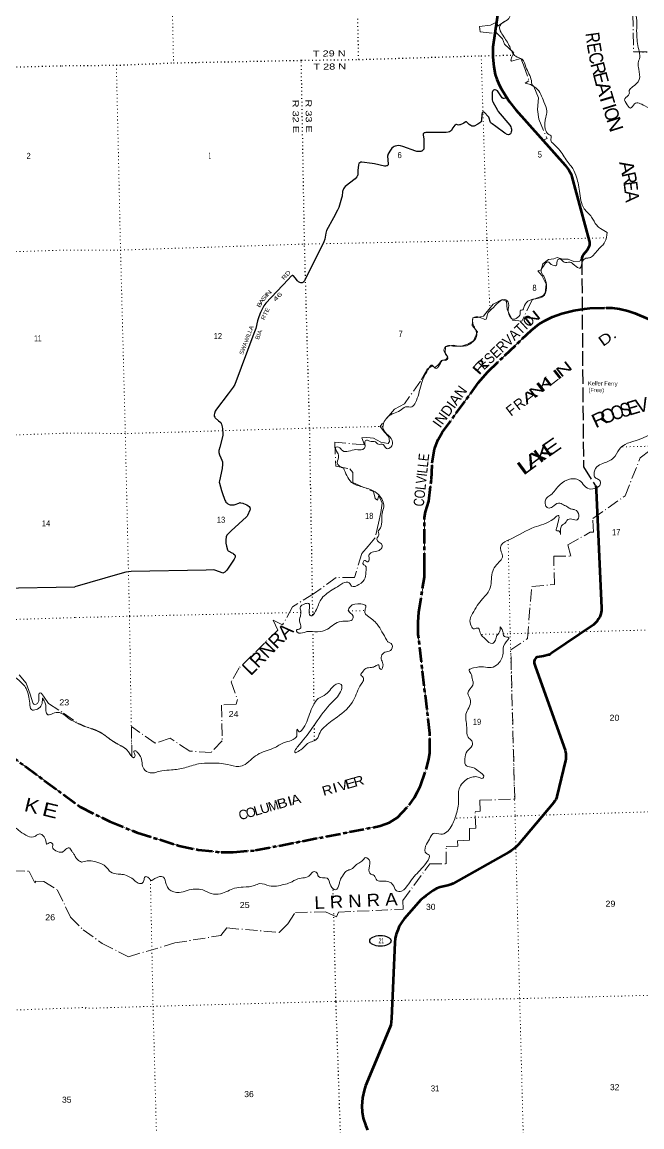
# Model space of a CAD drawing. Header units: feet. Extents: x 493183 to 745759, y 5472 to 195788.
# Drawn here: x 554002 to 571930, y 146274 to 178219 of the extents above; entities that cross this region are included whole.
import ezdxf
from ezdxf.enums import TextEntityAlignment as Align

# ---------------------------------------------------------------- set-up
doc = ezdxf.new("R2010")
doc.units = ezdxf.units.FT
doc.header["$LTSCALE"] = 70
for name, pattern in [('DOT_DASHED', [7.7, 5, -1.2, 0.3, -1.2]), ('DOTTED', [1.5, 0.3, -1.2]), ('LONG_DASH_SHORT_DASH', [9.9, 6, -1.2, 1.5, -1.2]), ('LONG_DASHED', [7.5, 6, -1.5])]:
    doc.linetypes.add(name, pattern=pattern)
for name, color, linetype, lineweight in [('11', 7, 'LONG_DASH_SHORT_DASH', 60), ('17', 7, 'Continuous', 25), ('23', 7, 'Continuous', 70), ('29', 7, 'Continuous', 25), ('39', 7, 'Continuous', 13), ('44', 7, 'DOT_DASHED', 13), ('6', 7, 'DOTTED', 25), ('7', 7, 'DOTTED', 13)]:
    doc.layers.add(name, color=color, linetype=linetype, lineweight=lineweight)
doc.layers.add('30', color=7, linetype='Continuous')
doc.layers.add('41', color=7, linetype='Continuous')

msp = doc.modelspace()

# ---------------------------------------------------------------- linework, layer by layer
at = {"layer": '11'}
for points in [[(555683.78, 155526.77), (556537.14, 155101.19), (557325.69, 154789.92), (558543.07, 154403.27), (559092.77, 154288.98), (559760.06, 154214.44), (560107.31, 154214.44), (560755.35, 154273.32), (564361.5, 154975.92), (564625.18, 155072.24), (564856.68, 155217.01), (565198.69, 155579.58), (565355.85, 155803.36), (565436.58, 155963.29), (565522.24, 156136.34), (565721.19, 156713.43), (565768.21, 156918.13), (565794.06, 157082.6), (565794.93, 157655.61), (565460.74, 160512.21), (565453.51, 160866.91), (565475.21, 161156.46), (565642.32, 162172.86), (565643.08, 162447.27), (565640.91, 163891.79), (565666.93, 164062.85), (565763.29, 164371.24), (565841.54, 164992.75), (565861.06, 165471.44), (565928.77, 165882.83), (566032.26, 166151.24), (566154.28, 166352.96), (567201.09, 167795.53), (567467.28, 168101.32), (568732.08, 169311.69), (568949.53, 169486.53), (569128.09, 169590.72), (569343.8, 169696.46), (569614.88, 169793.51), (569962.34, 169881.05), (570266.19, 169931.72), (570427.81, 169944.57), (570893.44, 169957.14), (571069.2, 169957.05), (571281.48, 169929.28), (571524.97, 169873.81), (571722.66, 169799.96), (575508.94, 168284.06)], [(553529.02, 157114.14), (555683.78, 155526.77)]]:
    msp.add_lwpolyline(points, dxfattribs=at)
at = {"layer": '17'}
msp.add_ellipse((564365.42, 151654.14), major_axis=(309.24, -1), ratio=0.500121, dxfattribs=at)
at = {"layer": '23'}
for points in [[(567860.7, 179154.09), (567620.58, 177491.18), (567616.16, 177202.55), (567643.79, 176922.86), (567685.24, 176704.4), (567729.89, 176568.07), (567799.86, 176408.12), (567860.21, 176295.18), (567990.89, 176078.39), (568096.28, 175914.18), (568285.94, 175685.26), (569710.38, 174083.42), (569815.2, 173934.93), (569879.71, 173825.23), (569906.87, 173749.77), (570403.99, 171898.96), (570410.43, 171854.62), (570411.62, 171818.78), (570410.43, 171781.74), (570403.27, 171742.32), (570379.97, 171680.79), (570367.45, 171658.69), (570348.7, 171627.11), (570230.14, 171492.63), (570211.89, 171462.01), (570200.29, 171434.09), (570195.25, 171405.07), (570189.23, 171328.24)], [(570582.69, 164812.02), (570604.03, 164768.21), (570610.37, 164681.63), (570756.71, 161273.31), (570757.39, 161207.31), (570744.77, 161113.23), (570711.83, 161024.5), (570677.9, 160960.31), (570636.49, 160899.39), (570589.55, 160845.62), (570526.4, 160791.51), (569317.98, 159967.52), (569268.27, 159936.4), (569248.13, 159927.5), (569224.85, 159922.12), (569079.92, 159888.95), (568901.27, 159855.88), (568872.04, 159843.87), (568847.56, 159821.77), (568824.76, 159775.13), (568811.74, 159728.58), (568809.95, 159700.51), (568813.06, 159684.02), (568848.38, 159569.97), (569707.18, 157166.02), (569723.93, 157105.06), (569728.71, 157071.61), (569730.78, 157037.53), (569731.1, 156954.53), (569727.52, 156906.74), (569721.23, 156865.78), (569470.61, 155824), (569458.28, 155783.14), (569440.37, 155744.91), (569414.1, 155701.91), (569382.24, 155658.19), (568363.68, 154442.36), (568307.9, 154387.16), (568235.07, 154323.84), (568159.85, 154268.89), (568079.21, 154216.78), (566467.28, 153315.81), (566399.96, 153284.47), (566313.58, 153255.17), (566093.08, 153202.81), (565991.63, 153165), (565887.82, 153108.5), (565678.02, 152957.57), (565619.11, 152909.33), (565540.04, 152836.83), (565052.41, 152286.99), (564985.12, 152193.71), (564912.75, 152077.43), (564865.73, 151966.72), (564826.2, 151843.08), (564796.48, 151718.23), (564782.15, 151603.81), (564689.46, 149404.18), (564666.12, 149219.95), (564604.06, 149050.82), (563936.47, 147457.08), (563896.23, 147331.33), (563848.47, 147111.51), (563826.96, 146873.06), (563834.14, 146710.1), (563867.57, 146523.72), (563940.99, 146303.15), (563991.74, 146189.21)]]:
    msp.add_lwpolyline(points, dxfattribs=at)
at = {"layer": '23', "linetype": 'LONG_DASHED', "lineweight": 25}
msp.add_lwpolyline([(570189.23, 171328.24), (570239.3, 165359.6), (570582.69, 164812.02)], dxfattribs=at)
at = {"layer": '29'}
for points in [[(568021.89, 176030.09), (567941.42, 176012.55), (567915.76, 176014.69), (567892.48, 176029.35), (567749.25, 176227.06), (567710.46, 176254.36), (567686.94, 176262.91), (567661.79, 176258.87), (567639.89, 176247.94), (567620.65, 176232.96), (567605.68, 176215.84), (567596.56, 176186.38), (567601.4, 175967.61), (567605.68, 175935.51), (567614.06, 175912.43), (567754.08, 175672.26), (567776.76, 175638.07), (568112.05, 175234.48), (568137.1, 175191.9), (568147.79, 175155.52), (568154.21, 175119.15), (568153.56, 175074.23), (568149.93, 175042.11), (568137.1, 175010.01), (568124.27, 174990.75), (568097.09, 174967.68), (568066.53, 174958.65), (568030.18, 174967.21), (567963, 175008.25), (567699.92, 175203.13)], [(567699.92, 175203.13), (567596.06, 175273.22), (567569.53, 175299.72), (567554.91, 175318.69), (567544.74, 175341.7), (567510.17, 175443.32), (567498.24, 175467.41), (567484.86, 175485.07), (567379.84, 175601.04), (567361.37, 175616.14), (567342.13, 175621.49), (567323.01, 175615.56), (567315.4, 175606.51), (567308.98, 175595.81), (567299.94, 175556.38), (567288.66, 175371.12), (567284.39, 175356.14), (567275.96, 175337.76), (567264.07, 175321.9), (567244.83, 175304.78), (567184.42, 175268.56), (567078.02, 175212.77), (567057.18, 175206.89), (567034.14, 175207.77), (567012.27, 175213.3), (566981.79, 175225.61), (566936.27, 175255.42), (566863.64, 175325.65), (566851.88, 175333.14), (566839.78, 175335.41), (566830.5, 175335.28), (566818.74, 175328.86), (566779.17, 175297.83), (566755.96, 175284.58), (566669.04, 175249.68), (566649.8, 175244.33), (566627.54, 175242.58), (566569.6, 175255.03), (566559.98, 175256.1), (566544.47, 175256.35), (566534.32, 175251.82), (566522.56, 175242.19), (566461.08, 175165.7), (566451.66, 175148.77), (566433.28, 175104.71), (566418.31, 175084.38), (566392.77, 175062.34), (566362.71, 175046.94), (566323.14, 175037.31), (566270.2, 175030.59), (566173.43, 175029.5)], [(566173.43, 175029.5), (565684.67, 175023.97), (565652.73, 175020.18), (565636.16, 175014.3), (565622.79, 175005.21), (565613.7, 174998.25), (565603.54, 174985.95), (565598.73, 174972.57), (565599.14, 174956.96), (565622.26, 174836.69), (565622.22, 174810.31), (565626.65, 174584.42), (565623.87, 174562.25), (565617.98, 174549.94), (565596.59, 174517.85), (565568.79, 174492.17), (565551.69, 174483.61), (565533.76, 174480.88), (565479.52, 174477.73), (565422.85, 174480.94), (565392.28, 174486.93), (565010.66, 174625.91), (564948.98, 174641.77), (564898.39, 174647.31), (564840.65, 174641.96), (564788.26, 174631.26), (564763.67, 174622.71), (564739.62, 174607.55), (564697.38, 174572.42), (564674.92, 174544.6), (564635.02, 174483.49), (564584.04, 174393.74), (564576.55, 174366.99), (564575.22, 174340.52), (564595.27, 174122.51), (564593.13, 174106.46), (564588.86, 174093.62), (564582.44, 174085.06), (564557.85, 174066.87), (564543.95, 174060.45), (564517.75, 174056.7), (564483.84, 174057.42), (564193.87, 174117.76), (564131.77, 174127.2)], [(564131.77, 174127.2), (563825.21, 174173.83), (563795.47, 174170.66), (563767.67, 174151.4), (563746.29, 174127.86), (563731.85, 174094.49), (563708.94, 173924.33), (563712.07, 173819.71), (563703.75, 173776.87), (563698.71, 173761.4), (563686.41, 173742.68), (563634.73, 173692.16), (563344.32, 173465.94), (563313.78, 173431.85), (563294.54, 173397.62), (563270.47, 173318.54), (563256.04, 173187.91), (563241.86, 173130.05), (563161.95, 172862.64), (563125.46, 172783.68), (563012.75, 172558.49), (562811.25, 172195), (562785.15, 172116.12), (562755.65, 171938.21), (562725.35, 171870.24), (562165.93, 170738.35), (562153.73, 170719.66), (562140.83, 170704.55), (562124.86, 170692.91), (562105.54, 170684.23), (562089.58, 170679), (562068.12, 170678.87), (562035.69, 170686.2), (562014.73, 170697.19), (561992.75, 170713.23), (561969.75, 170736.65), (561898.18, 170822.38), (561848.92, 170881.1), (561832.89, 170890.72), (561816.91, 170891.93), (561799.81, 170884.44), (561785.64, 170872.79), (561698.62, 170779.5), (561048.06, 170090.4), (560998.71, 170014.91), (560899.57, 169818.35), (560847.62, 169698.36), (560807.24, 169583.65), (560759.36, 169360.69), (560709.48, 169213.6), (560154.17, 167740.79), (560107.88, 167658.75), (559964.18, 167469), (559625.57, 167023.46), (559589.61, 166966.14), (559563.94, 166901.95), (559554.33, 166864.5), (559559.67, 166829.19), (559573.57, 166800.31), (559589.99, 166778.27), (559680.54, 166692.07), (559746.79, 166637.67), (559763.9, 166614.13), (559773.42, 166589.78), (559791.7, 166513.56), (559802.39, 166455.78), (559810.95, 166323.11), (559810.95, 166278.17), (559800.81, 166223.29), (559719.76, 165928.38), (559696.54, 165836.28), (559692.27, 165806.32), (559696.61, 165770.32), (559711.51, 165710.02), (559750.11, 165616.46), (559781.02, 165550.61), (559795.98, 165501.39), (559798, 165440.25), (559792.42, 165312.96), (559710.44, 164955.71), (559706.17, 164919.33), (559709.9, 164886.83), (559770.14, 164672.59)], [(559770.14, 164672.59), (559785.89, 164616.57), (559862.91, 164396.8), (559881.54, 164365.1), (559898.64, 164341.56), (559922.7, 164315.35), (559954.24, 164292.34), (559987.93, 164270.41), (560016.26, 164259.18), (560048.87, 164256.5), (560085.76, 164257.86), (560138.69, 164261.85), (560161.68, 164268.8), (560266.43, 164313.46), (560289.45, 164321.77), (560303.36, 164323.91), (560319.93, 164322.3), (560386.22, 164305.18), (560406, 164300.37), (560457.86, 164283.79), (560501.7, 164264.53), (560544.61, 164236.65), (560568, 164211.03), (560585.1, 164182.14), (560595.8, 164138.27), (560596.87, 164124.36), (560591.67, 164102.79), (560525.76, 163953.7), (560515.07, 163937.65), (560492.41, 163912.28), (560049.95, 163510.19), (559949.44, 163417.65), (559919.5, 163381.27), (559901.89, 163336.46), (559891.7, 163248.59), (559897.5, 163148.67), (559915.22, 163064.56), (559943.02, 162957.56), (559949.44, 162942.58), (559962.4, 162928.54), (559978.85, 162918.5), (560066.41, 162877.03), (560097.54, 162862.87), (560120.52, 162846.29), (560152.49, 162812.89), (560162.76, 162794.39), (560167.57, 162771.39), (560163.83, 162745.17), (560138.68, 162693.44), (559924.81, 162374.55), (559893.84, 162339.11), (559864.43, 162312.91), (559830.22, 162293.65), (559811.51, 162289.89), (559791.12, 162292.04), (559607.81, 162359.98), (559573.59, 162372.82), (559528.92, 162377.38), (559325.06, 162371.57), (557158.93, 162329.95), (557006.83, 162311.3), (556832.98, 162268.18), (555526.18, 161891.18)], [(551177.95, 161816.41), (555526.18, 161891.18)]]:
    msp.add_lwpolyline(points, dxfattribs=at)
at = {"layer": '39'}
for points in [[(570851.5, 190848.36), (570719.13, 190504.97), (570620.23, 190275.38), (570487.43, 190139.97), (570499.02, 189936.51), (570396.79, 189666.53), (570284.57, 189507.28), (570199.9, 189271.89), (570227.54, 189189.7), (570263.78, 188960.46), (570237.23, 188746.25), (570126.62, 188494.27), (570054.13, 188021.15), (570055.11, 187847.75), (570002.56, 187620.98), (570098.96, 187062.1), (570180.84, 186992.95), (570206.29, 186920.81), (570138.58, 186754.27), (570069.24, 186331.62), (570006.37, 186001.83), (569950.84, 185597.57), (569998.2, 185424.98), (570011.35, 185247.76), (569934.28, 185155.67), (569768.87, 184922.9), (569684.47, 184788.34), (569638.94, 184622.19), (569589.54, 184562.85), (569597.44, 184339.16), (569535.99, 184160.63), (569427.56, 184015.57), (569388.79, 184158.06), (569357.53, 184215.99), (569316.86, 184118.48), (569243.89, 184022.43), (569237.52, 184157.42), (569190.34, 184202.98), (569171.02, 184037.29), (569155.63, 183760.76), (569066.85, 183646.29), (568969.99, 183648.62), (568847.79, 183600.1), (568762.8, 183382.86), (568582.11, 182984.46), (568455.01, 182869.32), (568417.56, 182469.4), (568301.29, 182078.19), (568183.07, 181799.86), (568072.68, 181184.93), (568065.5, 181017.43), (568050.7, 180706.64), (567855.37, 180455.2), (567787.38, 180304.79), (567804.59, 180125.62), (567743.62, 180035.83), (567919.09, 179919.93), (568069.08, 179761.24), (568111.48, 179409.1), (568062.97, 179065.46), (568089.13, 178719.08), (568122.91, 178399.06), (568012.22, 178268.07), (567827.1, 178125.69), (567818.97, 178012.62), (567908.75, 177836.75), (568106.03, 177509.5), (568280.26, 177232.27), (568465.35, 177142.75), (568574.15, 176916.79), (568732.11, 176530.38), (568758.4, 176409.86), (568867.02, 176310.94), (569095.77, 175913.67), (569183.15, 175642.97), (569151.91, 175466.99), (569135.59, 175127.94), (569241.21, 174968.48), (569302.37, 174931.23), (569294.52, 174802.04), (569364.79, 174704.47), (569652.91, 174372.76), (569766.92, 174195.3), (569886.42, 174050.19), (570019.97, 173792.4), (570124.75, 173332.47), (570262.62, 172824.72), (570474.6, 172580.4), (570621.92, 172343.03), (570730.43, 172250.15), (570928.01, 172138.67)], [(572909.38, 190901.75), (573001.58, 190553.01), (572934.49, 190350.19), (572864.13, 190219.9), (572926.75, 190097.99), (572958.37, 189786), (572910.03, 189549.22), (572880.39, 189280.52), (572861.1, 189112.81), (572910.21, 188839.43), (572860.89, 188659.1), (572848.73, 188429.02), (572858.55, 188094.45), (572948.57, 188021.42), (573188.1, 188049.81), (573369.8, 187923.94), (573403.33, 187618.03), (573501.62, 187533.04), (573482.43, 187476.24), (573494.78, 187345.39), (573561.12, 187241.7), (573697.37, 187177.54), (573636.5, 187081.7), (573513.05, 186988.8), (573295.4, 186628.07), (573240.74, 186290.37), (573238.08, 185860.81), (573177.44, 185518.97), (573204.88, 185331.92), (573169.6, 185155.87), (573102.76, 184821.98), (573085.01, 184565.58), (572971.77, 184232.9), (572808.81, 183742.06), (572671.75, 183386.78), (572652.02, 183128.33), (572724.89, 182996.52), (572910.65, 182985.66), (573231.3, 182872.3), (573305.5, 182780.84), (573117.1, 182827.95), (572767.42, 182870.23), (572434.23, 182775.67), (572212.05, 182560.05), (572076.27, 182247.13), (571893.29, 181864.84), (571743.35, 181787.6), (571694.23, 181712.13), (571732.06, 181507.12), (571603.19, 181377.82), (571557.32, 180997.92), (571611.22, 180797.22), (571681.46, 180701.66), (571571.77, 180629.16), (571446.96, 180614.88), (571328.47, 180235.73), (571371.11, 179869.48), (571516.34, 179753.05), (571539.61, 179573.99), (571422.55, 179461.04), (571482.16, 179163.64), (571621.56, 178801.11), (571750.25, 178474.68), (571778.41, 177896.45), (571839.03, 177423.64), (571865.05, 177202.28), (571823.51, 177038.22), (571838.75, 176857.01), (571852.01, 176556.79), (571658.03, 176343.68), (571564.97, 176243.24), (571564.59, 176148.46), (571433.95, 176005.02), (571505.61, 175826.81), (571602.06, 175731.71), (571716.92, 175854.71), (572010.35, 175799.36), (572281.63, 175741.6), (572427.84, 175917.57), (572544.06, 175961.95), (572669.95, 175913.75), (572885.68, 175919.54), (572940.82, 175880.18), (572748.85, 175667.1), (572564.23, 175379.55), (572593.3, 175214.71), (572605.27, 174989.07), (572531.51, 174822.43), (572484.8, 174607.87), (572520.64, 174517.76), (572673.13, 174447.83)], [(570928.01, 172138.67), (570862.18, 171863.28), (570660.38, 171635.92), (570525.95, 171478.3), (570416.3, 171403.79), (570305.61, 171389.75), (570210.25, 171305.4), (570143.06, 171108.63), (569980.24, 171192.49), (569847.64, 171278.89), (569678.19, 171279.96), (569567.73, 171368.76), (569491.56, 171341.21), (569455.9, 171187.34), (569308.18, 171215), (569212.15, 171285.91), (569081.09, 171166.66), (569015.18, 171012.26), (569092.3, 170868.42), (569167.17, 170621.71), (569107.77, 170324.25), (568941.87, 170236.65), (568630.76, 170148.53), (568516.94, 169965.05), (568487.85, 169898), (568417.45, 169886.68), (568409.25, 169777.65), (568372.09, 169710.46), (568208.14, 169626.93), (568065.1, 169850.27), (568071.13, 170084.28), (567994.64, 170191.83), (567790.05, 170125.74), (567581.85, 169918.43), (567459.27, 169775.13), (567421.42, 169631.3), (567241.08, 169678.55), (567051.68, 169667.17), (567053.12, 169467.57), (567116.02, 169329.53), (567145.72, 169128.41), (567005.66, 168946.49), (566851.79, 168863.14), (566688.66, 168848.18), (566464.7, 168852.32), (566295.11, 168861.45), (566204.52, 168734.85), (566279.8, 168580.9), (566319.68, 168490.85), (566264.06, 168441.49), (566175.26, 168443.96), (566078.8, 168307.17), (565949.4, 168208.12), (565867.07, 168303.46), (565740.46, 168160.09), (565632.73, 167974.71), (565474.06, 167469.83), (565379.58, 167218.14), (565272.85, 167091.25), (565095.3, 167094.19), (564939.87, 166984.59), (564745.57, 166906.58), (564479.41, 166668.01), (564446.88, 166449.66), (564591.1, 166274.74), (564717.73, 166067.25), (564699.24, 165970.13), (564569.64, 165883.17), (564481.61, 165958.26), (564448.51, 166006.07), (564307.22, 166011.66), (564227.32, 166082.86), (564059.58, 166102.1), (563966.23, 166134.74), (563918.64, 166087.53), (563929.04, 165952.61), (563853.91, 165864.59), (563658.39, 165857.13), (563267.59, 165828.11), (563156.89, 165931.02), (563076.26, 165927.6), (563125.4, 165769.16), (563154.09, 165626.49), (563124.97, 165444.5), (563192.8, 165371.08), (563297.51, 165326.03)], [(555624.04, 157939.9), (555362.05, 158078), (555125.65, 158240.64), (554944.02, 158249.11), (554747.62, 158190.73), (554692.86, 158306.61), (554687.51, 158471.88), (554638.67, 158593.93), (554592.75, 158671.66), (554587.88, 158613.08), (554549.02, 158440.88), (554407.93, 158339.23), (554274.88, 158338.59), (554224.74, 158525.15), (554187.93, 158750.29), (554121.43, 158948.62), (553904.9, 159188.33), (553346, 159808.41), (553274.45, 160057.06), (553342.9, 160308), (553394.19, 160443.29), (553504.61, 160640.47), (553491.62, 160684.58), (553385.56, 160545.32), (553248.9, 160423.6), (553123.38, 160249.66), (552989.52, 160089.68), (552778.44, 160059.24), (552473.55, 160081.38), (552188.82, 160303.59), (551750.93, 160522.73), (551454.7, 160615.63), (551049.86, 160595.44), (550050.36, 160670.25), (549820.84, 160754.4), (549680.71, 160904.87), (549547.37, 160918.34), (549426.76, 160800.97), (549219.62, 160774.65), (548987.76, 160874.89), (548842.31, 160988.95), (548667.55, 160957.22), (548414.58, 161004.6), (548180.98, 161090.69), (547904.43, 161107.35), (547518.31, 161258.95), (547424.02, 161335.72), (547244.53, 161338.18), (547049.49, 161312.1), (545930.99, 161689.07), (545383.82, 162127.87), (545378.65, 162383.9), (545598.51, 162479.05), (545802.54, 162458.92), (545947.81, 162453.76), (546016.21, 162461.18), (546055.66, 162504.32), (545883.83, 162527.1), (545632.66, 162584.6), (545355.87, 162613.35), (545067.15, 162434.14), (544913.84, 162338.3), (544710.34, 162332.22), (544397.5, 162448.99), (543253.87, 162871.84), (542020.48, 163347.34), (540716.1, 164043.28), (540021.57, 164491.24), (539391.51, 165240.98), (539194.38, 165618.22), (539124.74, 165971.78), (539003.35, 166491.7), (538944.69, 167200.43), (538918.27, 167510.49), (538872.59, 167775.79), (538965.64, 168259.66), (538982.78, 168608.9), (538982.24, 168735.95), (539032.05, 168765.18), (539131.51, 168632.04), (539178.49, 168501.89), (539226.6, 168416.13), (539270.16, 168455.32), (539233.89, 168654.26), (539240.87, 169007.33), (539355.72, 169310.13), (539515.34, 169492.81), (539608.86, 169654.01), (539670.61, 169691.55), (539744.4, 169531.68), (539915.58, 169541.15)], [(567020.19, 159247.57), (566981.52, 159384.01), (566933.33, 159488.02), (567057.41, 159544.64), (567351.35, 159576), (567571.56, 159555.66), (567771.35, 159666.03), (567913.36, 159968.97), (567963.09, 160242.06), (568080.97, 160423.59), (567951.33, 160455.6), (567919.89, 160523.61), (567902.09, 160620.09), (567829.6, 160729.72), (567829.22, 160634.94), (567737.1, 160480.08), (567697.02, 160348.31), (567597.84, 160251.8), (567414.3, 160367.56), (567255.62, 160562.39), (567198.91, 160692.47), (567138.35, 160695.44), (567090.26, 160676.45), (566958.45, 160950.4), (567034.13, 161123.12), (567165.39, 161347.23), (567323.36, 161543.58), (567524.5, 161809.24), (567598.76, 162296.51), (567692.24, 162489.71), (567896.82, 162789.71), (567849.74, 162946.17), (567861.24, 163097.6), (568106.46, 163263.21), (568816.44, 163614.41), (569380.99, 163860.23), (569506.45, 163953.16), (569475.6, 163638.05), (569469.8, 163506.88), (569524.17, 163511.87), (569576.43, 163405.91), (569600.44, 163650.32), (569723.82, 163747.26), (569764.91, 163820.57), (569901.61, 163847.16), (570057.26, 163827.71), (570107.45, 163957.64), (569989.69, 164118.91), (569898.6, 164137.48), (569782.62, 164195.94), (569664.48, 164262.43), (569516.37, 164312.27), (569346.79, 164204.44), (569212.18, 164173.85), (569140.21, 164253.25), (569180.87, 164467.71), (569298.48, 164548.41), (569421.13, 164687.68), (569565.64, 164845.48), (569831.17, 165003.38), (570161.04, 164940.59), (570309.22, 164769.77), (570509.75, 164720.86), (570732.84, 164884.06), (570678.53, 164992), (570574.64, 165050.68), (570546.72, 165148.99), (570625.84, 165356.06), (570799.59, 165455.89), (571107.43, 165616.55), (571272.63, 165861.42), (571445.54, 166009.63), (571734.2, 166113.49), (572648.95, 166403.75), (572885.67, 166361.52), (573109.82, 166113.38), (573049.62, 165862.29), (572995.57, 165605.25), (573066.09, 165493.56), (573137.46, 165565.39), (573259.82, 165837.74), (573372.65, 166077.66), (573367.74, 166361.89), (573227.52, 166421.95), (573206.72, 166574.83), (573325.3, 166716.05), (573740.92, 166826.16), (573943.9, 166636.14), (573917.14, 166317.07), (573951.4, 166085.78), (574148.14, 166139.63)], [(563296.4, 165328.53), (563395.05, 165106.43), (563533.57, 164911.24), (563834.3, 164783.42), (564316.38, 164549.89), (564461.55, 164203.58), (564412.47, 164009.14), (564331.8, 163541.93), (564300.34, 163495), (564321.69, 163426.81), (564266.01, 163264.52), (564321.88, 163182.83), (564407.86, 163109.72), (564387.7, 162992.41), (564259.84, 162921.62), (564087.26, 162870.2), (564036.02, 162800.74), (564038.43, 162661.65), (563984.86, 162610.3), (563929.71, 162649.66), (563864.01, 162600.12), (563873.12, 162539.78), (563938.52, 162490.52), (563952.71, 162369.78), (563926.23, 162151.53), (563746.05, 161956.82), (563533.01, 161912.76), (563458.78, 162006.23), (563279.42, 161997.04), (563167.76, 161922.49), (562968.14, 161802.04), (562642.29, 161516.05), (562488.71, 161182.66), (562349.87, 161047.14), (562301.54, 161159.22), (562311.89, 161260.22), (562293.25, 161405.08), (562200.49, 161403.45), (562043.22, 161283.75), (562067.39, 161169.23), (562051.4, 161043.93), (562032.39, 160860.1), (562066.89, 160731.65), (562043.57, 160680.83), (561941.43, 160638.71), (561962.67, 160576.57), (562164.42, 160574.06), (562264.86, 160598), (562543.33, 160590.77), (562832.48, 160666.41), (563229.98, 160891.15), (563571.48, 160971.74), (563574.33, 161040.35), (563438.21, 161213.4), (563488.89, 161315.11), (563802.16, 161395.21), (563942.34, 161337.17), (563929.69, 161252.25), (563925.91, 161121.12), (563989.64, 161051.66), (564276.23, 160808.65), (564411.2, 160585.17), (564552.47, 160347.69), (564597.91, 160285.97), (564675.1, 160255.06), (564688.18, 160081.87), (564618.51, 160028.23), (564462.03, 159979.11), (564387.74, 159842.7), (564426.45, 159704.25), (564429.1, 159551.04), (564387.69, 159495.87), (564344.58, 159539.48), (564310.65, 159635.67), (564222.55, 159597.83), (564108.24, 159559.54), (563943.35, 159530.44), (563844.34, 159423.85), (563803.36, 159344.49), (563846.57, 159294.83), (563872.72, 159182.37), (563808.03, 159074.36), (563590.07, 158614.83), (563116.49, 158124.6), (562740.27, 157835.7), (562621.9, 157682.4), (562522.48, 157483.04), (562374.45, 157411.89), (562226.56, 157332.68), (562067.82, 157180.68), (561907.98, 157093.19)], [(555722.57, 153927.97), (555886.83, 153963.06), (556106.97, 153946.75), (556336.36, 153862.04), (556465.31, 153753.39), (556557.93, 153646.13), (556778.87, 153583.45), (556889.95, 153575.31), (557211.06, 153435.75), (557331.77, 153337.04), (557461.24, 153315.11), (557524.37, 153396.88), (557558.75, 153508.38), (557662.14, 153477.93), (557734.05, 153402.56), (557838.06, 153452.78), (558089.49, 153493.48), (558169.56, 153295.25), (558256.94, 153141.52), (558544.95, 153049.77), (558777.88, 153110.31), (559229.45, 153124.27), (559473.24, 153023.68), (559743.68, 153014.3), (560150.36, 153174.67), (560399.91, 153207.27), (560727.89, 153253.35), (560882.25, 153308.48), (561151.59, 153246.65), (561572.53, 153282.25), (561755.12, 153337.88), (561977.16, 153444.61), (562328.22, 153555.61), (562419.37, 153649.96), (562526.77, 153621.6), (562572.98, 153515.53), (562830, 153465.59), (562930.63, 153245.54), (563065.7, 153132.97), (563175.9, 153292.18), (563198.32, 153395.41), (563296.18, 153568.53), (563391.08, 153679.08), (563517.38, 153723.63), (563676.43, 153857.49), (563804.12, 153938.37), (563889.47, 154018.5), (563917.03, 154057.3), (564037.01, 154000.92), (564039.25, 153754.95), (564084.6, 153582.33), (564182.01, 153547.74), (564265.15, 153406.03), (564443.12, 153378.9), (564727.26, 153277), (564827.09, 153103.32), (564974.5, 153093.8), (565186.66, 153305.21), (565342.4, 153513.62), (565700.4, 153923.18), (565767.13, 154146.16), (565695.97, 154179.19), (565672.1, 154392.52), (565785.6, 154594.14), (565895.73, 154757.38), (566109.93, 154734.92), (566416.66, 154960.08), (566559.77, 155315.47), (566627.75, 155699.79), (566645.84, 156052.99), (566741.82, 156218), (566898.95, 156345.77), (567047.4, 156392.74), (567196.72, 156389.3), (567332.42, 156357.4), (567350.25, 156375.86), (567199.77, 156562.77), (567042.66, 156666.89), (566854.33, 156709.97), (566810.48, 156912.87), (566877.18, 157137.86), (567019.61, 157299.66), (567009.17, 157436.59), (566900.41, 157543.58), (566863.37, 157819.18), (566851.77, 158256.55), (566945.38, 158441.69), (566962.06, 158643.63), (566896.62, 158811.86), (567037.76, 159048.25), (567020.19, 159247.57)], [(561907.98, 157093.19), (561893.55, 157111.08), (561912.49, 157181.99), (562105.91, 157427.35), (562478.44, 157929.93), (562969.82, 158557.58), (563235.97, 158913.11), (563231.3, 159066.28), (563150.19, 159091.07), (562935.03, 158936.07), (562788.4, 158784.28), (562568.68, 158659.45), (562426.74, 158469.43), (562316.24, 158211.41), (562092.27, 157749.75), (562012.48, 157697.94), (561956.68, 157775.6), (561949.8, 157706.92), (561944.1, 157569.71), (561844.96, 157471.18), (561620.27, 157400.7), (561320.35, 157248.25), (560863.61, 157066.83), (560656.31, 156924.07), (560451.44, 156757.15), (560272.99, 156695.54), (559947.26, 156752.35), (559458.45, 156792.19), (559103.87, 156767.83), (558708.38, 156660.08), (558328.29, 156594.95), (558040.26, 156571.75), (557702.4, 156513.41), (557527.04, 156623.26), (557428, 156984.49), (557341.29, 157099.93), (557267.83, 157149.05), (557237.75, 157138.44), (557248.99, 157072.09), (557270.34, 157003.91), (557228.93, 156948.74), (557167.69, 156996.05)], [(557176.7, 156989.65), (557151.12, 157015.94), (557043.65, 157165.29), (556868.04, 157289.25), (556635.8, 157422.3), (556258.12, 157683.88), (556012.25, 157788.46), (555845.89, 157844.03), (555624.04, 157939.9)], [(544333.83, 157014.51), (544773.13, 157025.31), (544999.17, 156814.03), (545380.8, 156386.04), (545547.48, 156318.78), (545704.63, 156323.94), (545797.91, 156297.57), (545757.09, 156222.13), (545684.58, 156019.01), (545507.43, 155805.72), (545456.93, 155611.1), (545472.07, 155460.14), (545691.56, 155573.44), (545810.63, 155767.41), (545856.76, 155879.26), (546042.63, 155959.61), (546161.48, 156064.84), (546229.41, 156195.27), (546653.1, 156480.04), (546801.07, 156440.65), (546964.82, 156518.54), (546897.16, 156674.5), (547004.6, 156745.21), (547344.21, 156600.74), (547786.99, 156539.01), (548024.43, 156362.24), (548145.27, 156169.03), (548112.43, 156097.79), (547969.55, 156084.85), (548023.66, 156001.23), (548214.93, 155914.29), (548266.8, 155941.55), (548389.47, 155857.28), (548460.78, 155820.39), (548524.88, 155741), (548703.61, 155676), (548822.7, 155769.13), (549028.55, 155958.79), (549134, 155928.63), (549151.26, 155872.51), (549199.3, 155889.6), (549273.99, 155885.04), (549540.32, 155775.41), (549709.22, 155698.12), (549969.46, 155790.04), (550293.7, 155907.44), (550372.97, 155975.58), (550553.64, 155914.66), (550618.33, 155706.21), (550726.77, 155428.04), (550790.59, 155362.76), (550851.13, 155359.94), (550910.98, 155391.39), (550992.33, 155356.71), (551060.03, 155398.4), (551163.53, 155465.01), (551384.32, 155314.13), (551446.53, 155228.65), (551532.23, 155177.93), (551616.69, 155288.52), (551746.2, 155464.55), (552018.96, 155435.72), (552163.9, 155247.02), (552265.44, 155210.73), (552417.24, 155181.5), (552523.6, 155205.81), (552602.32, 155400.99), (552709.77, 155471.71), (552873.17, 155466.91), (552956.06, 155355.63), (552901.1, 155281.93), (552764.81, 155142.06), (552742.66, 155040.78), (552802.41, 154977.44), (552923.06, 155092.79), (553142.67, 155200.03), (553270.29, 155170.32), (553328.25, 155195.68), (553657.82, 155048.99), (553895.55, 154858.11), (554112.22, 154711.19), (554329, 154659.05), (554388.98, 154684.45), (554518.75, 154747.55), (554614.65, 154690.98), (554688.4, 154533.13), (554722.32, 154451.12), (554806.11, 154495.14), (554887.61, 154452.4), (554883.24, 154369.63), (554976.21, 154258.55)], [(554976.21, 154258.55), (555166.46, 154222.01), (555271.6, 154306.8), (555359.54, 154344.86), (555436.19, 154243.54), (555487.87, 154180.04), (555540.09, 154090.33), (555602.34, 154002.83), (555722.97, 153928.06)]]:
    msp.add_spline(points, degree=3, dxfattribs=at)
at = {"layer": '44'}
for points in [[(572086.23, 181321.75), (571611.16, 181267.06), (571613.55, 180779.11), (571856.37, 180618.02), (571614.64, 180599.67), (571690.01, 177355.72), (572662.78, 177377.57)], [(567996.79, 178253.16), (567752.81, 178106.24), (567742.72, 178223.02), (567550.6, 178134.96), (567234.62, 178095.15), (567255.52, 177936.21), (567677.9, 177889.17), (567709.67, 177917.95), (567900.48, 177731.75), (567955.52, 177581.48), (568222.05, 177332.07), (568171.58, 177218.26), (568138.97, 177120.9), (568153.58, 177092.93), (568424.64, 177164.22), (568506.35, 176988.2), (568663.63, 176525.15), (568551.96, 176450.6), (568709.98, 176411.03), (568807.71, 176358.29), (568942.51, 176027.94), (568911.97, 175694.69), (568945.12, 175410.95), (569186.6, 174852.53), (569186.6, 174852.53)], [(569186.6, 174852.53), (569063.11, 174810.01), (569231.11, 174618.6), (569770.23, 174003.79), (569872.76, 173831.92), (569919.33, 173663.6), (570402.42, 171920.09), (570416.42, 171759.02), (570341.68, 171636.39), (570207.81, 171446.51), (570131.57, 171306.04), (569956.21, 171298.94), (569799.83, 171360.73), (569628.37, 171361.76), (569476.19, 171413.54), (569382.12, 171371.56), (569227.03, 171358.76), (569067.88, 171230.96), (569016.4, 171058.65), (568922.18, 171024.74), (569033.48, 170887.55), (569162.79, 170641.79), (569131.03, 170379.1), (569067.72, 170307.41), (568755.15, 170187), (568458.33, 169575.37), (568186.44, 169598.32), (568031.72, 169914.21), (568015.64, 170143.8), (567891.66, 170198.09), (567623.77, 170060.32), (567501.33, 169908.95), (567416.4, 169804.63), (567345.38, 169712.64), (567172.56, 169675.34), (567039.51, 169670.99), (567023.22, 169446.88), (567169.63, 169261.91), (567059.16, 169001.87), (566897.5, 168902.25), (566674.65, 168841.89), (566470.33, 168876.62), (566251.34, 168826.41), (566240.23, 168652.8), (566312.9, 168533.08), (566257.59, 168465.57), (566137.16, 168431.2), (566054.22, 168328.92), (565949.05, 168228.27), (565849.45, 168272.91), (565721.93, 168181.95), (565522.19, 167835.65), (565063.49, 167184.37), (564777.68, 167032.16), (564354.71, 166530.72), (564474.42, 166373.52), (564608.11, 166224.63), (564624.49, 166093.84), (564591.22, 166034.78), (564382.76, 166075.5), (564166.96, 166190.69), (563971.06, 166205.41), (563831.96, 166200.95), (563902.13, 165992.47), (563043.51, 166072.21), (563077.65, 165381.16), (563482.44, 165301.54), (563571.03, 165194.2), (563571.91, 164909.9), (564165.49, 164644.04), (564213.27, 164447.26), (564278.73, 164393.96), (564316.66, 164533.76), (564415.27, 164313.68), (564373.67, 164036.69), (564308.32, 163733.08), (564207.01, 163293.74), (564015.25, 163068.57), (563825.3, 162855.53), (563617.41, 162164.27), (563086.98, 162161.04), (562433.55, 161689.84), (561826.87, 161314.24), (561537.47, 160786.91), (561262.74, 160927.28), (561396.92, 160633.21), (560280.13, 159546.94), (560049.13, 159141.62), (560231.33, 158636.67), (560191.36, 158498.85), (559772.26, 158473.36), (559788.1, 157441.21), (559469.21, 157102.91), (558849.37, 157138.43), (558282.1, 157515.66), (557850.98, 157368.97), (557163.27, 157855.69), (557176.7, 156989.65)], [(555683.78, 155526.77), (556537.14, 155101.19), (557325.69, 154789.92), (558543.07, 154403.27), (559092.77, 154288.98), (559760.06, 154214.44), (560107.31, 154214.44), (560755.35, 154273.32), (564361.5, 154975.92), (564625.18, 155072.24), (564856.68, 155217.01), (565198.69, 155579.58), (565355.85, 155803.36), (565436.58, 155963.29), (565522.24, 156136.34), (565721.19, 156713.43), (565768.21, 156918.13), (565794.06, 157082.6), (565794.93, 157655.61), (565460.74, 160512.21), (565453.51, 160866.91), (565475.21, 161156.46), (565642.32, 162172.86), (565643.08, 162447.27), (565640.91, 163891.79), (565666.93, 164062.85), (565763.29, 164371.24), (565841.54, 164992.75), (565861.06, 165471.44), (565928.77, 165882.83), (566032.26, 166151.24), (566154.28, 166352.96), (567201.09, 167795.53), (567467.28, 168101.32), (568732.08, 169311.69), (568949.53, 169486.53), (569128.09, 169590.72), (569343.8, 169696.46), (569614.88, 169793.51), (569962.34, 169881.05), (570266.19, 169931.72), (570427.81, 169944.57), (570893.44, 169957.14), (571069.2, 169957.05), (571281.48, 169929.28), (571524.97, 169873.81), (571722.66, 169799.96), (575508.94, 168284.06)], [(568138.41, 160066.19), (568619.69, 160392.98), (568743.2, 161902.28), (569399.91, 161957.57), (569379.54, 162776.43), (569875.44, 162772.55), (569788.25, 163104.04), (570436.54, 163469.91), (570525.79, 163466.21), (570510.13, 163862.58), (571442.44, 164517.67), (571879.49, 165620.56), (572388.53, 166008.34)], [(555771.83, 151971.87), (556314.42, 151581.13), (557075.3, 151194.24), (558420.8, 151591.86), (559747.51, 151809.59), (559923.24, 152026.39), (561442.1, 151894.21), (561690.1, 152150.54), (561907.35, 152472.95), (562780.02, 152491.46), (563097.58, 152349.43), (563157.01, 152485.61), (565020.92, 152571.01), (565016.98, 152823.16), (565791.03, 153877.16), (566264.7, 153880.99), (566271.86, 154385.98), (566605.48, 154393.09), (566600.29, 154544.34), (566946.29, 154564.6), (566941.63, 154905.43), (567123.63, 154914.77), (567104.97, 155391), (567248.86, 155400.53), (567240.24, 155721.3), (568250.03, 155750.07), (568138.41, 160066.19)], [(553915.06, 159348.51), (554123.21, 159106.97), (554239.54, 158787.13), (554312.36, 158536.81), (554324.73, 158516.13), (554341.64, 158501.25), (554372.75, 158490.42), (554405.81, 158492.71), (554432.27, 158506.66), (554451.88, 158521.55), (554468.79, 158552.68), (554486.63, 158597.56), (554487.43, 158785.14), (554494.49, 158808.49), (554508.69, 158819.32), (554532.37, 158822.03), (554551.4, 158814.95), (554564.83, 158805.79), (554621.37, 158729.94), (554770.18, 158513.76), (555200.04, 158241.94), (555624.04, 157939.9)], [(553529.02, 157114.14), (555683.78, 155526.77)], [(553729.01, 153675.97), (554204.78, 153663.44), (554367.76, 153326.59), (554395.09, 153377.68), (554630.92, 153373.38), (555026.19, 153120.89), (555406.41, 152337.59), (555771.83, 151971.87)]]:
    msp.add_lwpolyline(points, dxfattribs=at)
msp.add_spline([(557166.75, 156997.19), (557151.12, 157015.94), (557043.65, 157165.29), (556868.04, 157289.25), (556635.8, 157422.3), (556258.12, 157683.88), (556012.25, 157788.46), (555845.89, 157844.03), (555624.04, 157939.9)], degree=3, dxfattribs=at)
at = {"layer": '6'}
for p, q in [((562447.39, 158495.88), (562418.45, 160582.83)), ((562461.84, 157454.66), (562455.88, 157884.37)), ((563007.12, 152896.99), (563000.98, 153145.11))]:
    msp.add_line(p, q, dxfattribs=at)
for points in [[(563739.55, 177136.62), (563610.95, 182469.92), (563418.39, 187769.84), (563390.73, 190659.89)], [(571846.4, 177354.87), (572674.91, 177375.77), (574328.34, 177406.74), (577943.59, 177482.15), (579641, 177536.07), (583254.15, 177615.47), (584933.2, 177681.17), (585988.78, 177714.77)], [(555153.04, 176958.89), (556729.13, 176973.52), (558381.94, 177040.78), (562077.87, 177115.59), (563739.55, 177136.62), (567281.6, 177245.02), (568260.02, 177266.7)], [(562411.59, 161077.71), (562410.46, 161159.11), (562320.42, 166478.97), (562171.87, 171799.82), (562077.87, 177115.59)], [(536570.64, 176529.69), (537145.79, 176512.24), (540728.55, 176608.06), (542483.73, 176651.22), (546030.29, 176742.28), (547799.83, 176773.62), (551404.75, 176869.88), (553107.74, 176901.9), (555153.04, 176958.89)], [(563259.93, 144721.6), (563081.22, 149904.89), (563017.3, 152485.93)]]:
    msp.add_lwpolyline(points, dxfattribs=at)
at = {"layer": '7'}
for p, q in [((573069.12, 165976.51), (571328.22, 165937.38)), ((563446.43, 161190.01), (563917.22, 161204.06)), ((567300.93, 160514.43), (567748.66, 160525.76))]:
    msp.add_line(p, q, dxfattribs=at)
for points in [[(558039.83, 190525.97), (558075.91, 187615.79), (558273.17, 182277.64), (558381.94, 177040.78)], [(567281.6, 177245.02), (567446.35, 171920.42), (567536.55, 169855.13)], [(556729.13, 176973.52), (556849.87, 171627.99), (556988.09, 166321.06), (557107.75, 161038.02), (557176.29, 156987.72)], [(555285.07, 171627.11), (556849.87, 171627.99), (562171.87, 171799.82), (567448.61, 171906.34), (570892, 171980.31)], [(540215.44, 171311.22), (540906.13, 171307.48), (546174.88, 171378.52), (551517.05, 171507.49), (555285.07, 171627.11)], [(564430.87, 166527.96), (562320.42, 166478.97), (556988.09, 166321.06), (555416.06, 166337.86)], [(555416.06, 166337.86), (551646.27, 166205.94), (546334.57, 166065.48), (541053.22, 165919.57), (539143.32, 165879.38)], [(568061.57, 163230.15), (568118.96, 160559.36), (568261.01, 155264.6), (568394.74, 149983.82), (568528.36, 144855.39)], [(555548.22, 161001.18), (557115.78, 161040.17), (562059.94, 161151.24)], [(562307.47, 161156.8), (562410.46, 161159.11), (562475.35, 161161.05)], [(549730.81, 160853.96), (551729.54, 160883.31), (555548.22, 161001.18)], [(567926.23, 160530.26), (568121.4, 160535.2), (573433.81, 160678.65), (578818.53, 160722.53), (584135.91, 160811.61), (586428.94, 160877.4)], [(586567.03, 155594.54), (584324.02, 155535.81), (579009.73, 155501.23), (573585.17, 155428.42), (568261.01, 155264.6), (566530.85, 155202.25)], [(557714.65, 153402.23), (557789.01, 149759.78), (557929.58, 144587.79)], [(555828.03, 149702.29), (557789.01, 149759.78), (563081.22, 149904.89), (568394.74, 149983.82), (573731.49, 150119.62), (579110.51, 150260.2), (584457.1, 150293.33), (586704.07, 150352.54)], [(524954.78, 148946.38), (525871.42, 148975.49), (531213.32, 149100.58), (536428.02, 149152.38), (541757.57, 149307.32), (547065.53, 149433.59), (552376.62, 149604.29), (555851.99, 149726.2)]]:
    msp.add_lwpolyline(points, dxfattribs=at)

# ---------------------------------------------------------------- texts
at = {"layer": '17', "width": 0.6}
msp.add_text('21', height=140, dxfattribs=at).set_placement((564391.46, 151585.83), align=Align.CENTER)
at = {"layer": '23'}
for s, p in [('Keller Ferry', (570369.51, 167716.31)), ('(Free)', (570383.71, 167524.2))]:
    msp.add_text(s, height=120, rotation=359, dxfattribs=at).set_placement(p)
at = {"layer": '30'}
for s, rotation, width, p in [('RD', 46.992, 1.3, (561577.37, 170751.37)), ('46', 46.648, 1.65, (561335.33, 170130.69)), ('RTE', 64.235, 1.15, (561010.63, 169594.46)), ('BIA', 69.341, 1.1, (560849, 169027.77))]:
    msp.add_text(s, height=120, rotation=rotation, dxfattribs=dict(at, width=width)).set_placement(p)
for s, rotation, width, p in [('S', 54.826, 1.5, (561043.81, 170206.44)), ('I', 46.648, 1.4, (561106.19, 170272.31)), ('N', 46.648, 1.6, (561172.56, 170344.02)), ('B', 61.235, 1.3, (560913.21, 170014.97)), ('A', 55.235, 1.5, (560976.34, 170109.42))]:
    msp.add_text(s, height=120, rotation=rotation, dxfattribs=dict(at, width=width)).set_placement(p, align=Align.CENTER)
msp.add_text('SWAWILLA', height=120, rotation=69.341, dxfattribs=at).set_placement((560393.38, 168591.66))
at = {"layer": '41'}
for s, height, rotation, width, p in [('D.', 300, 35.778, 1.3, (571015.2, 168978.12)), ('N', 300, 38.032, 1.6, (569767.2, 168069.24)), ('I', 300, 38.032, 2, (569575.52, 167917.27)), ('N', 300, 38.032, 1.6, (568987.5, 167462.61)), ('K', 300, 38.032, 1.75, (569199.61, 167628.52)), ('L', 300, 38.032, 1.8, (569387.54, 167775.5)), ('A', 300, 37.715, 1.65, (568765.18, 167280.44)), ('I', 272.3, 16.219, 1.3, (563089.68, 155947.43)), ('V', 272.3, 16.219, 1.1, (563319.09, 156017.48)), ('E', 272.3, 16.219, 1.3, (563537.85, 156079.46)), ('R', 272.3, 16.219, 1.15, (563774.09, 156146.51)), ('R', 272.3, 16.219, 1.15, (562868.38, 155883.06)), ('K', 400, 346.299, 1.15, (554239.4, 155364.94)), ('E', 400, 346.299, 1.25, (554773.72, 155234.67)), ('U', 272.3, 16.219, 1.05, (561063.2, 155357.96)), ('B', 272.3, 16.219, 1.25, (561563.36, 155503.46)), ('I', 272.3, 16.219, 1.3, (561784.66, 155567.81)), ('A', 272.3, 16.219, 1.15, (561954.6, 155612.47)), ('L', 272.3, 16.219, 1.15, (560856.32, 155297.78))]:
    msp.add_text(s, height=height, rotation=rotation, dxfattribs=dict(at, width=width)).set_placement(p, align=Align.CENTER)
for s, height, rotation, p in [('F', 300, 37.715, (568240.07, 166883.27)), ('R', 300, 37.715, (568476.26, 167066.34)), ('M', 272.3, 16.219, (561309.18, 155429.52)), ('C', 272.3, 16.219, (560436.42, 155175.64)), ('O', 272.3, 16.219, (560654.62, 155239.12))]:
    msp.add_text(s, height=height, rotation=rotation, dxfattribs=at).set_placement(p, align=Align.CENTER)
at = {"layer": '44'}
for s, height, rotation, width, p in [('R', 400, 277.852, 0.8, (570313.97, 177740.44)), ('E', 400, 279.779, 0.85, (570357.75, 177436.28)), ('C', 400, 281.986, 0.85, (570410.83, 177141.32)), ('R', 400, 284.602, 0.95, (570480.89, 176828.62)), ('E', 400, 284.602, 0.95, (570552.6, 176553.35)), ('A', 400, 286.669, 1.15, (570639.29, 176236.76)), ('T', 400, 286.669, 1.15, (570724.9, 175948.97)), ('O', 400, 287.485, 0.9, (570867.51, 175499.35)), ('N', 400, 287.485, 1.1, (570960.08, 175205.5)), ('A', 400, 282.34, 1.1, (571311.46, 173976.32)), ('R', 400, 282.34, 0.9, (571379.65, 173664.57)), ('E', 400, 276.92, 0.8, (571411.42, 173446.77)), ('A', 400, 275.524, 0.95, (571444.44, 173161.83)), ('O', 400, 18.653, 0.9, (571277.6, 166747.86)), ('S', 400, 16.27, 0.8, (571503.98, 166819.62)), ('V', 400, 14.161, 1.05, (571983.91, 166950.8)), ('R', 400, 25.098, 1.15, (570791.19, 166562.48)), ('E', 400, 34.933, 1.45, (569423.31, 165766.59)), ('K', 400, 35.82, 1.55, (569195.02, 165606.55)), ('L', 400, 36.685, 1.75, (568698.43, 165242.51)), ('A', 400, 36.685, 1.7, (568940.9, 165423.14)), ('L R N R A', 363.6, 2.623, 1.1, (563666.43, 152629.15))]:
    msp.add_text(s, height=height, rotation=rotation, dxfattribs=dict(at, width=width)).set_placement(p, align=Align.CENTER)
for s, rotation, p in [('I', 287.485, (570801.91, 175707.59)), ('E', 16.27, (571730.75, 166885.81)), ('O', 21.857, (571020.33, 166656.21)), ('LRNRA', 45.953, (561250.21, 159953.2))]:
    msp.add_text(s, height=400, rotation=rotation, dxfattribs=at).set_placement(p, align=Align.CENTER)
for s, rotation, width, p in [('ESERVATIO', 43.74, 0.9, (567363.37, 168144.61)), ('N', 38.801, 1.6, (568671.85, 169396.83)), ('R', 48.96, 1.55, (567216.96, 167988.6)), ('COLVILLE', 83.824, 0.8, (565616.34, 164202.99))]:
    msp.add_text(s, height=300, rotation=rotation, dxfattribs=dict(at, width=width)).set_placement(p)
msp.add_text('INDIAN', height=300, rotation=54.033, dxfattribs=at).set_placement((566095.65, 166463.71))
at = {"layer": '6', "width": 1.35}
for s, rotation, p in [('T 29 N', 0.725, (562888.22, 177225.86)), ('T 28 N', 0.725, (562902.29, 176845.99)), ('R 32 E', 271.013, (561831.35, 175492.82)), ('R 33 E', 271.013, (562206.46, 175499.3))]:
    msp.add_text(s, height=175, rotation=rotation, dxfattribs=at).set_placement(p, align=Align.CENTER)
at = {"layer": '7'}
for s, width, p in [('2', 0.85, (554130.1, 174263.25)), ('1', 0.4, (559396.45, 174272.1)), ('6', 0.85, (564863.22, 174286.42)), ('5', 0.85, (568917.01, 174303.26)), ('8', 0.85, (568763.89, 170448.35)), ('11', 0.65, (554352.27, 168984.7)), ('12', 0.85, (559544.46, 169055.11)), ('7', 0.85, (564888.55, 169118.74)), ('13', 0.85, (559636.72, 163742.01)), ('18', 0.85, (563921.23, 163854.47)), ('14', 0.85, (554575.17, 163636.62)), ('17', 0.85, (571065.15, 163382.84)), ('23', 1.1, (555078.85, 158461.55)), ('24', 1.1, (559977.09, 158123.74)), ('20', 1.1, (570992.87, 158016.52)), ('19', 0.85, (567041.81, 157898.79)), ('25', 1.1, (560297.53, 152602.3)), ('30', 1.05, (565685.84, 152549.71)), ('29', 1.1, (570875.81, 152639.33)), ('26', 1.1, (554671.36, 152247.1)), ('36', 1.05, (560428.2, 147135.33)), ('31', 0.85, (565827.12, 147299.31)), ('32', 1.05, (571006.24, 147335.9)), ('35', 1.05, (555157.56, 146973.53))]:
    msp.add_text(s, height=175, dxfattribs=dict(at, width=width)).set_placement(p)

doc.saveas('drawing.dxf')
